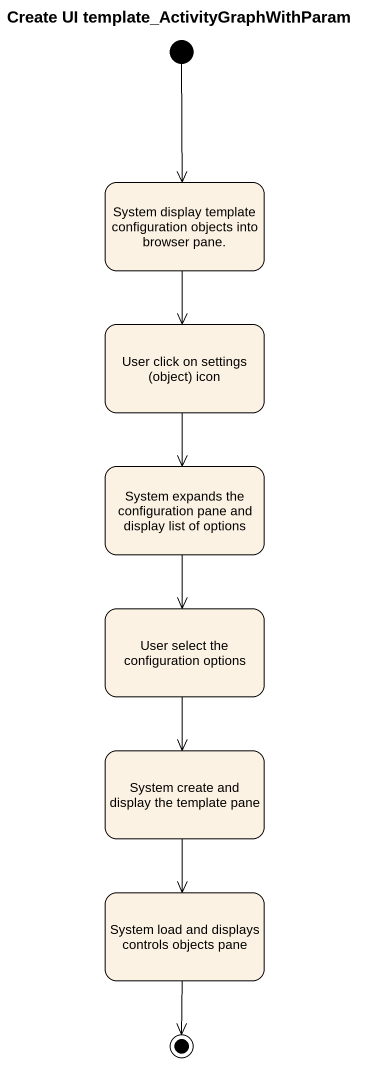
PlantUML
@startuml
title Create UI template_ActivityGraphWithParam
hide empty description
state "System display template configuration objects into browser pane." as System_display_template
state "User click on settings (object) icon" as User_click_on_settings
state "System expands the configuration pane and display list of options" as System_expands_the
state "User select the configuration options" as User_select_the
state "System create and display the template pane" as System_create_and_display
state "System load and displays controls objects pane" as System_load_and_displays
[*] --> System_display_template
System_display_template --> User_click_on_settings
User_click_on_settings --> System_expands_the
System_expands_the --> User_select_the
User_select_the --> System_create_and_display
System_create_and_display --> System_load_and_displays
System_load_and_displays --> [*]
@enduml
